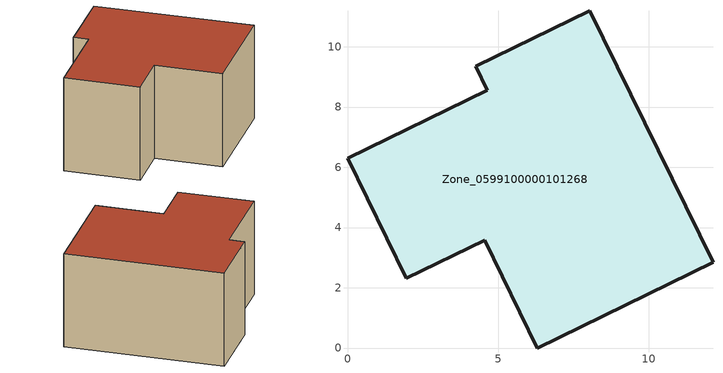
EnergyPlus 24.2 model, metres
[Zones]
Zone_0599100000101268
 floor ground (C_G): 8.03,11.19 12.13,2.84 6.29,0 4.56,3.58 1.94,2.31 0,6.3 4.63,8.55 4.25,9.35 z0
 wall outside (C_F): 0,6.3 1.94,2.31 4.56,3.58 6.29,0 12.13,2.84 8.03,11.19 4.25,9.35 4.63,8.55 0,6.3 z0:5.75
 roof outside (C_R): 8.03,11.19 4.25,9.35 4.63,8.55 0,6.3 1.94,2.31 4.56,3.58 6.29,0 12.13,2.84 z5.75
[BUILDING]
Pand.0599100000101268: North Axis=0; Terrain=City; Loads Convergence Tolerance Value=0.04; Temperature Convergence Tolerance Value=0.4; Solar Distribution=FullExterior; Maximum Number of Warmup Days=25; Minimum Number of Warmup Days=1
[Site:Location]
Rotterdam.The.Hague.AP_ZH_NLD Design_Conditions: Latitude=51.96; Longitude=4.45; Time Zone=1; Elevation=-4.5
[SITE:GROUNDTEMPERATURE:BUILDINGSURFACE]
18, 18, 18, 18, 18, 18, 18, 18, 18, 18, 18, 18
[MATERIAL] Thermal Absorptance=0.9; Solar Absorptance=0.7; Visible Absorptance=0.7
Name | Roughness | Thickness | Conductivity | Density | Specific Heat
G.TC.1946-1964 | MediumSmooth | 0.15 | 1 | 540 | 1210
F.TC.1946-1964 | Rough | 0.3 | 0.857143 | 1920 | 840
R.TC.1946-1964 | MediumRough | 0.2 | 0.235294 | 1500 | 1000
[CONSTRUCTION]
C_G: G.TC.1946-1964
C_F: F.TC.1946-1964
C_R: R.TC.1946-1964
[ZONE]
Zone_0599100000101268: Type=1; Multiplier=1; Ceiling Height=Autocalculate; Volume=Autocalculate; Floor Area=autocalculate; Part of Total Floor Area=Yes
[ZONEINFILTRATION:DESIGNFLOWRATE]
Infil_Zone_0599100000101268: Zone or ZoneList or Space or SpaceList=Zone_0599100000101268; Schedule=AlwaysOn; Design Flow Rate Calculation Method=Flow/Area; Flow Rate per Floor Area=0.003; Constant Term Coefficient=1; Temperature Term Coefficient=0; Velocity Term Coefficient=0; Velocity Squared Term Coefficient=0
[HVACTEMPLATE:ZONE:IDEALLOADSAIRSYSTEM]
Zone_0599100000101268: Maximum Heating Supply Air Temperature=50; Minimum Cooling Supply Air Temperature=13; Maximum Heating Supply Air Humidity Ratio=0.0156; Minimum Cooling Supply Air Humidity Ratio=0.0077; Heating Limit=NoLimit; Cooling Limit=NoLimit; Dehumidification Control Type=ConstantSensibleHeatRatio; Cooling Sensible Heat Ratio=0.7; Dehumidification Setpoint=60; Humidification Control Type=None; Humidification Setpoint=30; Outdoor Air Method=None; Outdoor Air Flow Rate per Person=0.00944; Outdoor Air Flow Rate per Zone Floor Area=0; Outdoor Air Flow Rate per Zone=0; Demand Controlled Ventilation Type=None; Outdoor Air Economizer Type=NoEconomizer; Heat Recovery Type=None; Sensible Heat Recovery Effectiveness=0.7; Latent Heat Recovery Effectiveness=0.65
[ZONECONTROL:THERMOSTAT]
ThermostatControl_Zone_0599100000101268: Zone or ZoneList=Zone_0599100000101268; Control Type Schedule=DualSetpointControlType; Control 1=Thermostat_Zone_0599100000101268; Temperature Difference Between Cutout And Setpoint=0
[THERMOSTATSETPOINT:DUALSETPOINT]
Thermostat_Zone_0599100000101268: Heating Setpoint Temperature Schedule=HeatingSetpoint_Zone_0599100000101268; Cooling Setpoint Temperature Schedule=CoolingSetpoint_Zone_0599100000101268
[SCHEDULE:COMPACT]
HeatingSetpoint_Zone_0599100000101268: Through: 12/31, For: AllDays, Until: 24:00, 21
CoolingSetpoint_Zone_0599100000101268: Through: 12/31, For: AllDays, Until: 24:00, 24
DualSetpointControlType: Through: 12/31, For: AllDays, Until: 24:00, 4
AlwaysOn: Through: 12/31, For: AllDays, Until: 24:00, 1
